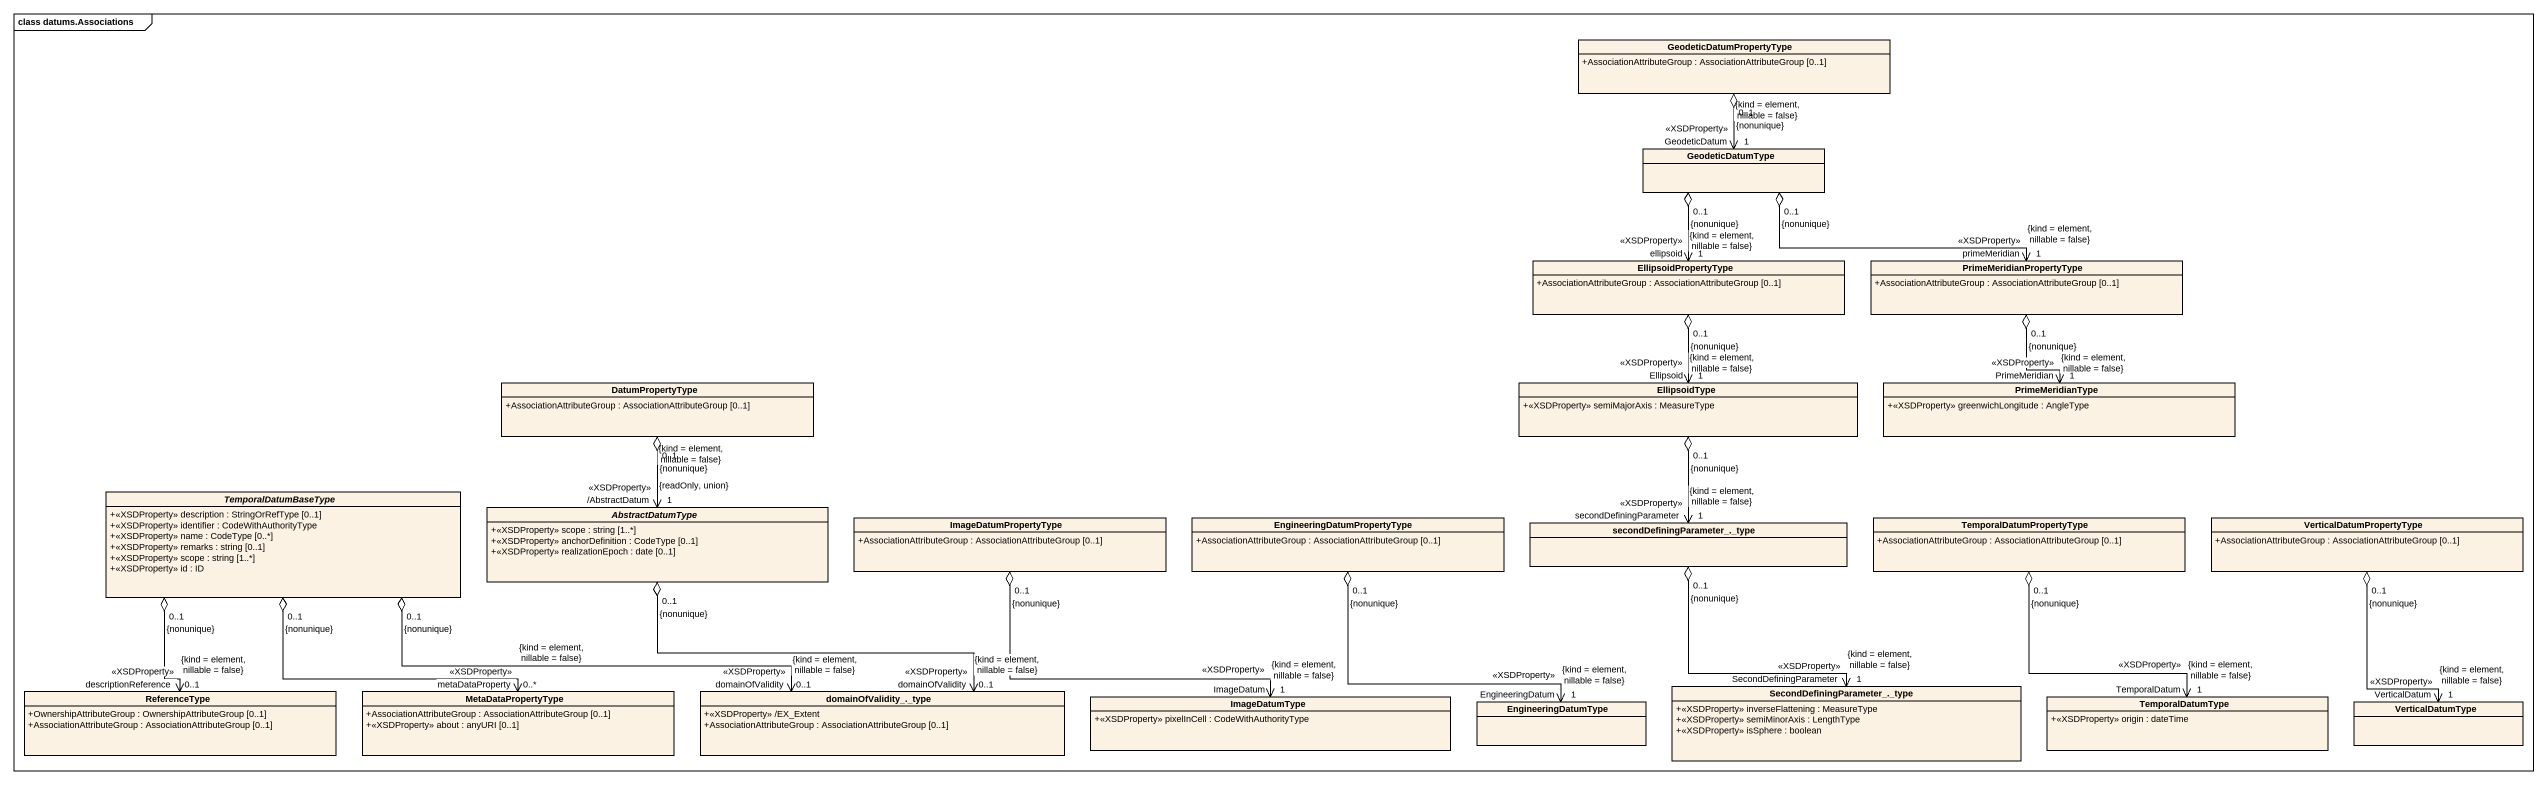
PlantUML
@startuml
mainframe class datums.Associations
hide circle
hide empty members
skinparam classAttributeIconSize 0
class GeodeticDatumPropertyType {
  +AssociationAttributeGroup : AssociationAttributeGroup [0..1]
}
class GeodeticDatumType
class EllipsoidPropertyType {
  +AssociationAttributeGroup : AssociationAttributeGroup [0..1]
}
class PrimeMeridianPropertyType {
  +AssociationAttributeGroup : AssociationAttributeGroup [0..1]
}
class DatumPropertyType {
  +AssociationAttributeGroup : AssociationAttributeGroup [0..1]
}
class EllipsoidType {
  +<<XSDProperty>> semiMajorAxis : MeasureType
}
class PrimeMeridianType {
  +<<XSDProperty>> greenwichLongitude : AngleType
}
abstract class TemporalDatumBaseType {
  +<<XSDProperty>> description : StringOrRefType [0..1]
  +<<XSDProperty>> identifier : CodeWithAuthorityType
  +<<XSDProperty>> name : CodeType [0..*]
  +<<XSDProperty>> remarks : string [0..1]
  +<<XSDProperty>> scope : string [1..*]
  +<<XSDProperty>> id : ID
}
abstract class AbstractDatumType {
  +<<XSDProperty>> scope : string [1..*]
  +<<XSDProperty>> anchorDefinition : CodeType [0..1]
  +<<XSDProperty>> realizationEpoch : date [0..1]
}
class ImageDatumPropertyType {
  +AssociationAttributeGroup : AssociationAttributeGroup [0..1]
}
class EngineeringDatumPropertyType {
  +AssociationAttributeGroup : AssociationAttributeGroup [0..1]
}
class "secondDefiningParameter_._type" as secondDefiningParameter_type
class TemporalDatumPropertyType {
  +AssociationAttributeGroup : AssociationAttributeGroup [0..1]
}
class VerticalDatumPropertyType {
  +AssociationAttributeGroup : AssociationAttributeGroup [0..1]
}
class ReferenceType {
  +OwnershipAttributeGroup : OwnershipAttributeGroup [0..1]
  +AssociationAttributeGroup : AssociationAttributeGroup [0..1]
}
class MetaDataPropertyType {
  +AssociationAttributeGroup : AssociationAttributeGroup [0..1]
  +<<XSDProperty>> about : anyURI [0..1]
}
class "domainOfValidity_._type" as domainOfValidity_type {
  +<<XSDProperty>> /EX_Extent
  +AssociationAttributeGroup : AssociationAttributeGroup [0..1]
}
class ImageDatumType {
  +<<XSDProperty>> pixelInCell : CodeWithAuthorityType
}
class EngineeringDatumType
class "SecondDefiningParameter_._type" as SecondDefiningParameter_type {
  +<<XSDProperty>> inverseFlattening : MeasureType
  +<<XSDProperty>> semiMinorAxis : LengthType
  +<<XSDProperty>> isSphere : boolean
}
class TemporalDatumType {
  +<<XSDProperty>> origin : dateTime
}
class VerticalDatumType
GeodeticDatumPropertyType "0..1\n{nonunique}" o--> "GeodeticDatum\n<<XSDProperty>>\n1\n{kind = element, nillable = false}" GeodeticDatumType
GeodeticDatumType "0..1\n{nonunique}" o--> "ellipsoid\n<<XSDProperty>>\n1\n{kind = element, nillable = false}" EllipsoidPropertyType
GeodeticDatumType "0..1\n{nonunique}" o-right-> "primeMeridian\n<<XSDProperty>>\n1\n{kind = element, nillable = false}" PrimeMeridianPropertyType
EllipsoidPropertyType "0..1\n{nonunique}" o--> "Ellipsoid\n<<XSDProperty>>\n1\n{kind = element, nillable = false}" EllipsoidType
PrimeMeridianPropertyType "0..1\n{nonunique}" o--> "PrimeMeridian\n<<XSDProperty>>\n1\n{kind = element, nillable = false}" PrimeMeridianType
DatumPropertyType "0..1\n{nonunique}" o--> "/AbstractDatum\n<<XSDProperty>>\n1\n{kind = element, nillable = false}\n{readOnly, union}" AbstractDatumType
EllipsoidType "0..1\n{nonunique}" o--> "secondDefiningParameter\n<<XSDProperty>>\n1\n{kind = element, nillable = false}" secondDefiningParameter_type
TemporalDatumBaseType "0..1\n{nonunique}" o--> "descriptionReference\n<<XSDProperty>>\n0..1\n{kind = element, nillable = false}" ReferenceType
TemporalDatumBaseType "0..1\n{nonunique}" o--> "metaDataProperty\n<<XSDProperty>>\n0..*\n{kind = element, nillable = false}" MetaDataPropertyType
TemporalDatumBaseType "0..1\n{nonunique}" o-right-> "domainOfValidity\n<<XSDProperty>>\n0..1\n{kind = element, nillable = false}" domainOfValidity_type
AbstractDatumType "0..1\n{nonunique}" o--> "domainOfValidity\n<<XSDProperty>>\n0..1\n{kind = element, nillable = false}" domainOfValidity_type
ImageDatumPropertyType "0..1\n{nonunique}" o--> "ImageDatum\n<<XSDProperty>>\n1\n{kind = element, nillable = false}" ImageDatumType
EngineeringDatumPropertyType "0..1\n{nonunique}" o--> "EngineeringDatum\n<<XSDProperty>>\n1\n{kind = element, nillable = false}" EngineeringDatumType
secondDefiningParameter_type "0..1\n{nonunique}" o--> "SecondDefiningParameter\n<<XSDProperty>>\n1\n{kind = element, nillable = false}" SecondDefiningParameter_type
TemporalDatumPropertyType "0..1\n{nonunique}" o--> "TemporalDatum\n<<XSDProperty>>\n1\n{kind = element, nillable = false}" TemporalDatumType
VerticalDatumPropertyType "0..1\n{nonunique}" o--> "VerticalDatum\n<<XSDProperty>>\n1\n{kind = element, nillable = false}" VerticalDatumType
@enduml
